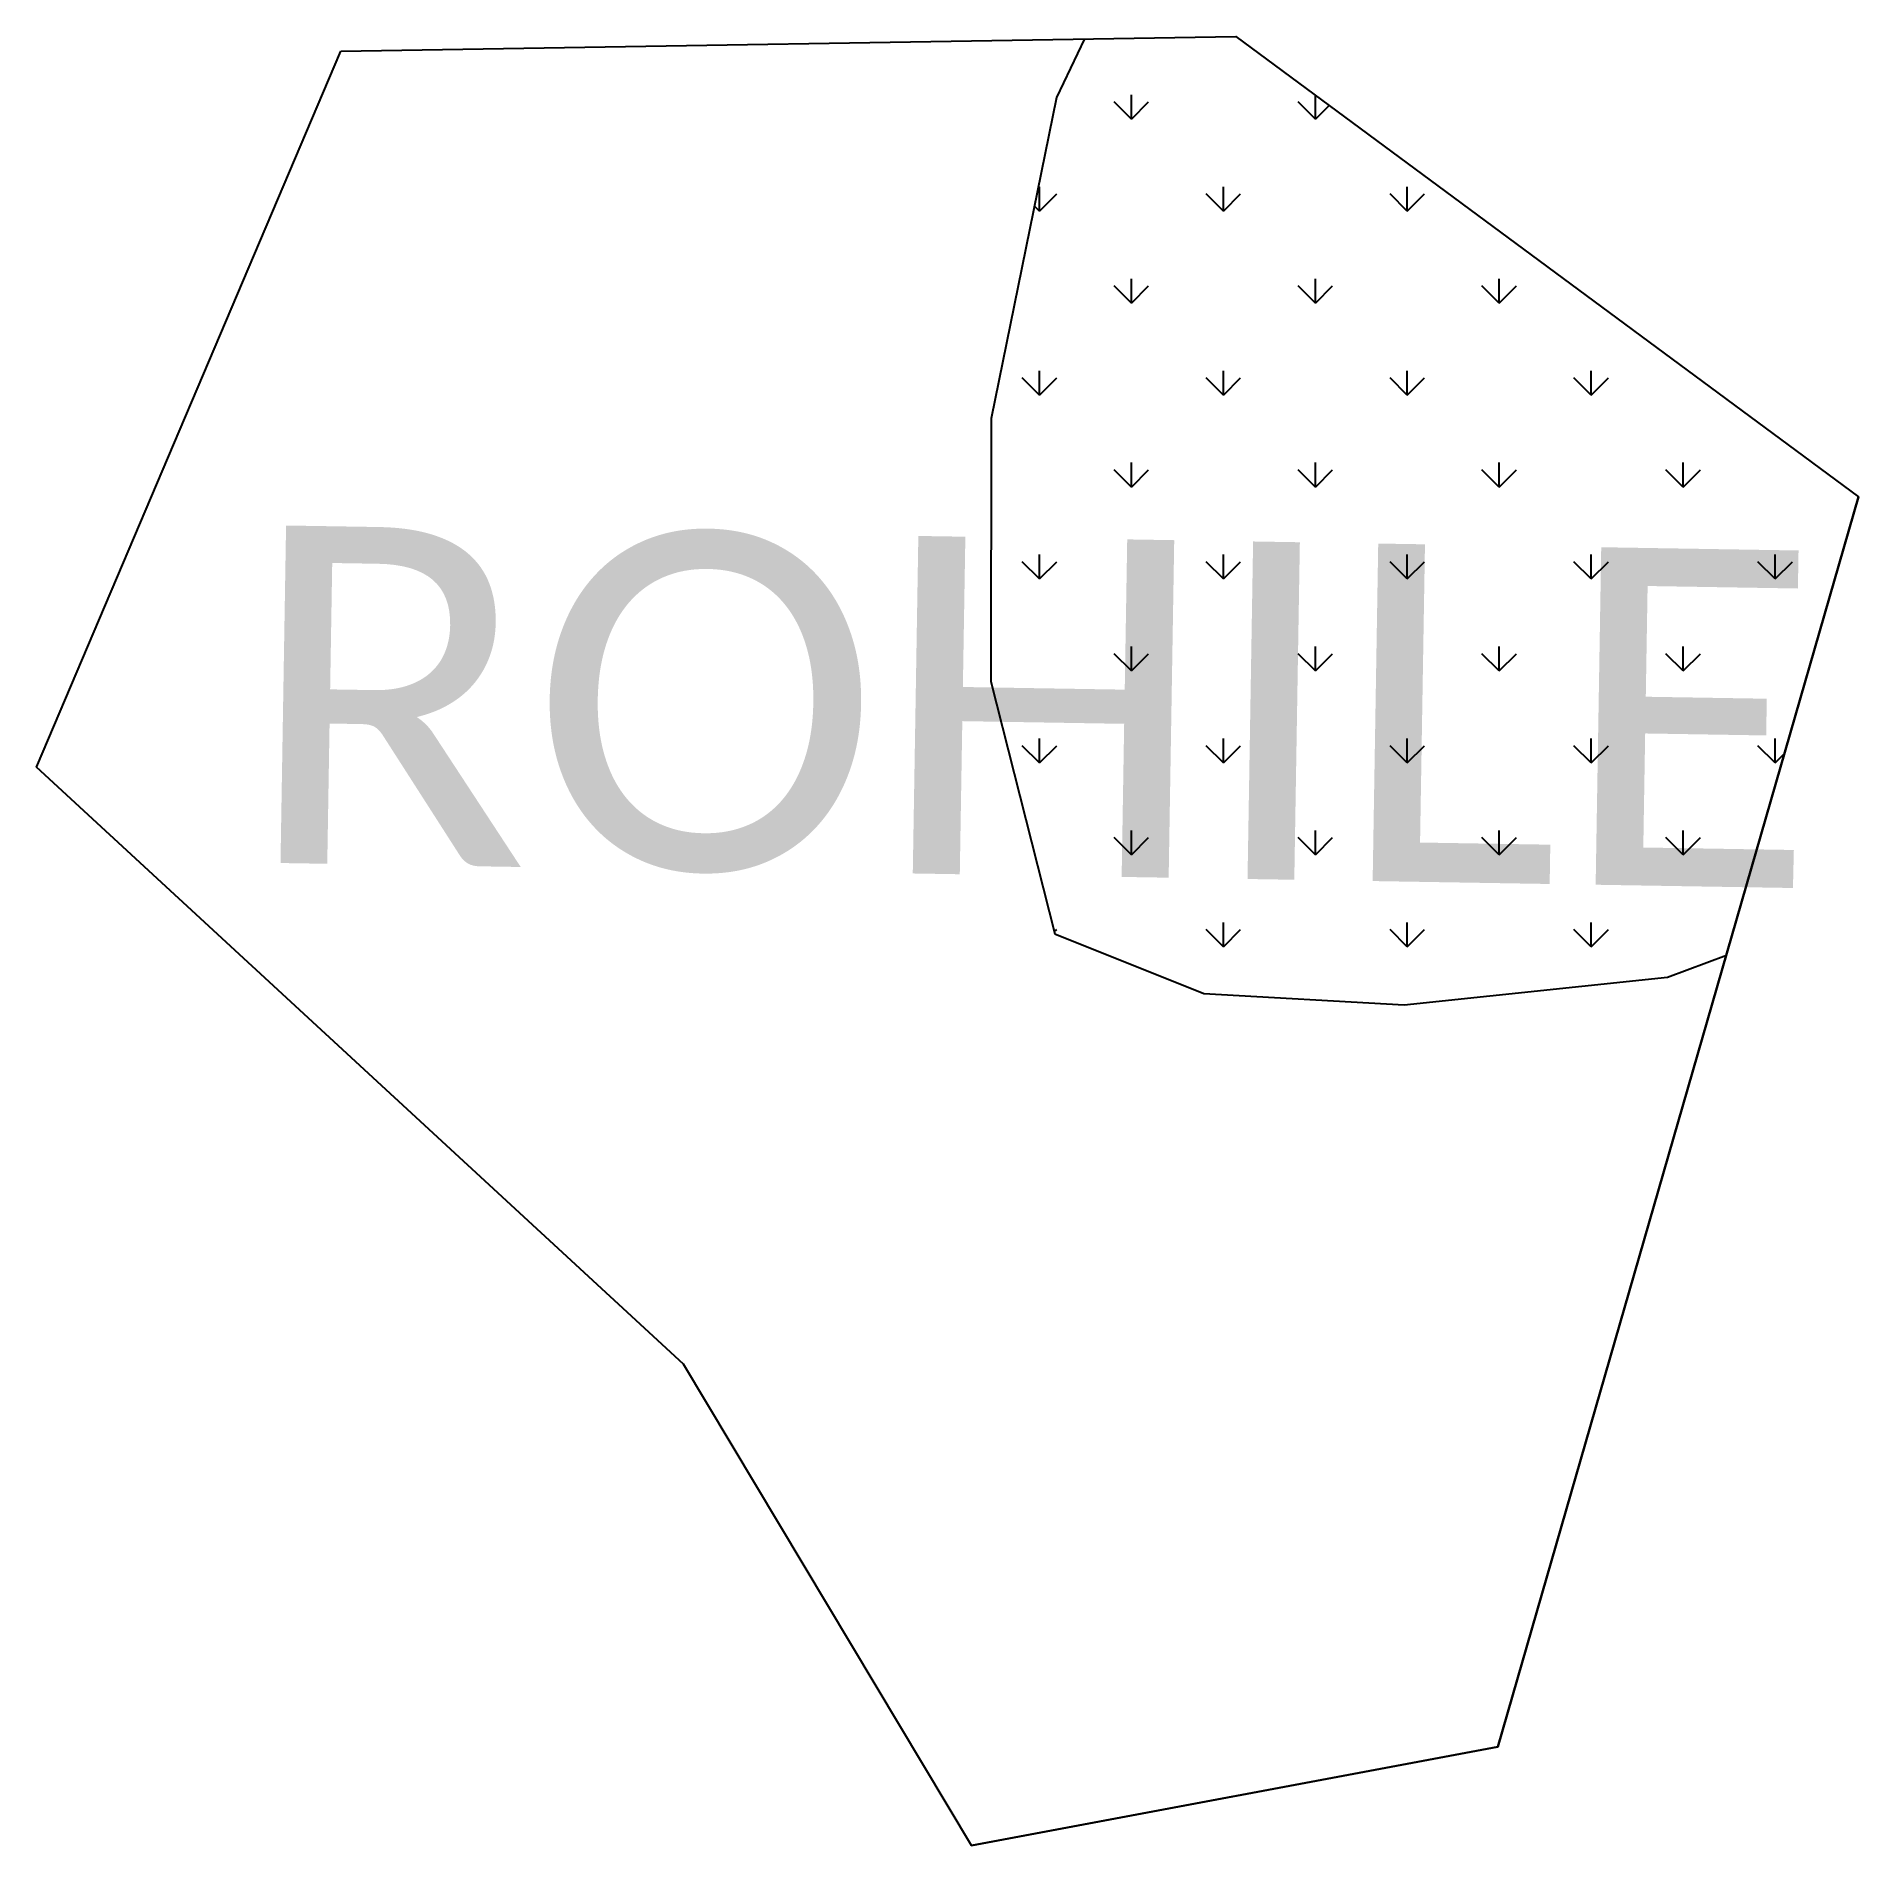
# Model space of a CAD drawing. Header units: feet. Extents: x 313129 to 313339, y 1915671 to 1915880.
import ezdxf

# ---------------------------------------------------------------- set-up
doc = ezdxf.new("R2010")
doc.units = ezdxf.units.FT
doc.header["$MEASUREMENT"] = 0
for name, color, linetype in [('MANGROOVES', 112, 'Continuous'), ('village', 250, 'Continuous'), ('VILLAGE NAME', 250, 'Continuous')]:
    doc.layers.add(name, color=color, linetype=linetype)
doc.styles.get("Standard").update_dxf_attribs({"font": 'arial.ttf'})

msp = doc.modelspace()

# ---------------------------------------------------------------- linework, layer by layer
at = {"color": 3}
msp.add_lwpolyline([(313164.19, 1915878.31), (313267.43, 1915880.02), (313339.24, 1915826.9), (313297.63, 1915682.74), (313236.93, 1915671.34), (313203.73, 1915726.87), (313129.1, 1915795.73), (313164.19, 1915878.31)], dxfattribs=at)
at = {"layer": 'MANGROOVES'}
for p, q in [((313249.98, 1915879.73), (313246.75, 1915872.99)), ((313246.75, 1915872.99), (313239.22, 1915835.97)), ((313239.22, 1915835.97), (313239.16, 1915805.61)), ((313239.16, 1915805.61), (313246.53, 1915776.52)), ((313246.53, 1915776.52), (313263.72, 1915769.61)), ((313317.22, 1915771.52), (313323.99, 1915774.06)), ((313263.72, 1915769.61), (313286.84, 1915768.31)), ((313286.84, 1915768.31), (313317.22, 1915771.52))]:
    msp.add_line(p, q, dxfattribs=at)
at = {"layer": 'MANGROOVES', "linetype": 'Continuous'}
for p, q in [((313255.38, 1915870.47), (313253.39, 1915872.46)), ((313255.38, 1915870.47), (313255.38, 1915873.28)), ((313255.38, 1915870.47), (313257.36, 1915872.46)), ((313276.59, 1915870.47), (313274.6, 1915872.46)), ((313276.59, 1915870.47), (313276.59, 1915873.25)), ((313276.59, 1915870.47), (313278.19, 1915872.07)), ((313244.77, 1915859.86), (313244.77, 1915862.68)), ((313265.98, 1915859.86), (313265.98, 1915862.68)), ((313287.19, 1915859.86), (313287.19, 1915862.68)), ((313244.77, 1915859.86), (313244.2, 1915860.43)), ((313244.77, 1915859.86), (313246.76, 1915861.85)), ((313265.98, 1915859.86), (313263.99, 1915861.85)), ((313265.98, 1915859.86), (313267.97, 1915861.85)), ((313287.19, 1915859.86), (313285.21, 1915861.85)), ((313287.19, 1915859.86), (313289.18, 1915861.85)), ((313255.38, 1915849.26), (313255.38, 1915852.07)), ((313276.59, 1915849.26), (313276.59, 1915852.07)), ((313297.8, 1915849.26), (313297.8, 1915852.07)), ((313255.38, 1915849.26), (313253.39, 1915851.24)), ((313255.38, 1915849.26), (313257.36, 1915851.24)), ((313276.59, 1915849.26), (313274.6, 1915851.24)), ((313276.59, 1915849.26), (313278.58, 1915851.24)), ((313297.8, 1915849.26), (313295.81, 1915851.24)), ((313297.8, 1915849.26), (313299.79, 1915851.24)), ((313244.77, 1915838.65), (313244.77, 1915841.46)), ((313265.98, 1915838.65), (313265.98, 1915841.46)), ((313287.19, 1915838.65), (313287.19, 1915841.46)), ((313308.41, 1915838.65), (313308.41, 1915841.46)), ((313244.77, 1915838.65), (313242.78, 1915840.64)), ((313244.77, 1915838.65), (313246.76, 1915840.64)), ((313265.98, 1915838.65), (313263.99, 1915840.64)), ((313265.98, 1915838.65), (313267.97, 1915840.64)), ((313287.19, 1915838.65), (313285.21, 1915840.64)), ((313287.19, 1915838.65), (313289.18, 1915840.64)), ((313308.41, 1915838.65), (313306.42, 1915840.64)), ((313308.41, 1915838.65), (313310.4, 1915840.64)), ((313255.38, 1915828.04), (313255.38, 1915830.86)), ((313276.59, 1915828.04), (313276.59, 1915830.86)), ((313297.8, 1915828.04), (313297.8, 1915830.86)), ((313319.01, 1915828.04), (313319.01, 1915830.86)), ((313255.38, 1915828.04), (313253.39, 1915830.03)), ((313255.38, 1915828.04), (313257.36, 1915830.03)), ((313276.59, 1915828.04), (313274.6, 1915830.03)), ((313276.59, 1915828.04), (313278.58, 1915830.03)), ((313297.8, 1915828.04), (313295.81, 1915830.03)), ((313297.8, 1915828.04), (313299.79, 1915830.03)), ((313319.01, 1915828.04), (313317.03, 1915830.03)), ((313319.01, 1915828.04), (313321, 1915830.03)), ((313244.77, 1915817.44), (313244.77, 1915820.25)), ((313265.98, 1915817.44), (313265.98, 1915820.25)), ((313287.19, 1915817.44), (313287.19, 1915820.25)), ((313308.41, 1915817.44), (313308.41, 1915820.25)), ((313329.62, 1915817.44), (313329.62, 1915820.25)), ((313244.77, 1915817.44), (313242.78, 1915819.42)), ((313244.77, 1915817.44), (313246.76, 1915819.42)), ((313265.98, 1915817.44), (313263.99, 1915819.42)), ((313265.98, 1915817.44), (313267.97, 1915819.42)), ((313287.19, 1915817.44), (313285.21, 1915819.42)), ((313287.19, 1915817.44), (313289.18, 1915819.42)), ((313308.41, 1915817.44), (313306.42, 1915819.42)), ((313308.41, 1915817.44), (313310.4, 1915819.42)), ((313329.62, 1915817.44), (313327.63, 1915819.42)), ((313329.62, 1915817.44), (313331.61, 1915819.42)), ((313255.38, 1915806.83), (313255.38, 1915809.64)), ((313276.59, 1915806.83), (313276.59, 1915809.64)), ((313297.8, 1915806.83), (313297.8, 1915809.64)), ((313319.01, 1915806.83), (313319.01, 1915809.64)), ((313255.38, 1915806.83), (313253.39, 1915808.82)), ((313255.38, 1915806.83), (313257.36, 1915808.82)), ((313276.59, 1915806.83), (313274.6, 1915808.82)), ((313276.59, 1915806.83), (313278.58, 1915808.82)), ((313297.8, 1915806.83), (313295.81, 1915808.82)), ((313297.8, 1915806.83), (313299.79, 1915808.82)), ((313319.01, 1915806.83), (313317.03, 1915808.82)), ((313319.01, 1915806.83), (313321, 1915808.82)), ((313244.77, 1915796.22), (313244.77, 1915799.04)), ((313265.98, 1915796.22), (313265.98, 1915799.04)), ((313287.19, 1915796.22), (313287.19, 1915799.04)), ((313308.41, 1915796.22), (313308.41, 1915799.04)), ((313329.62, 1915796.22), (313329.62, 1915799.04)), ((313244.77, 1915796.22), (313242.78, 1915798.21)), ((313244.77, 1915796.22), (313246.76, 1915798.21)), ((313265.98, 1915796.22), (313263.99, 1915798.21)), ((313265.98, 1915796.22), (313267.97, 1915798.21)), ((313287.19, 1915796.22), (313285.21, 1915798.21)), ((313287.19, 1915796.22), (313289.18, 1915798.21)), ((313308.41, 1915796.22), (313306.42, 1915798.21)), ((313308.41, 1915796.22), (313310.4, 1915798.21)), ((313329.62, 1915796.22), (313327.63, 1915798.21)), ((313329.62, 1915796.22), (313330.69, 1915797.29)), ((313255.38, 1915785.62), (313255.38, 1915788.43)), ((313276.59, 1915785.62), (313276.59, 1915788.43)), ((313297.8, 1915785.62), (313297.8, 1915788.43)), ((313319.01, 1915785.62), (313319.01, 1915788.43)), ((313255.38, 1915785.62), (313253.39, 1915787.6)), ((313255.38, 1915785.62), (313257.36, 1915787.6)), ((313276.59, 1915785.62), (313274.6, 1915787.6)), ((313276.59, 1915785.62), (313278.58, 1915787.6)), ((313297.8, 1915785.62), (313295.81, 1915787.6)), ((313297.8, 1915785.62), (313299.79, 1915787.6)), ((313319.01, 1915785.62), (313317.03, 1915787.6)), ((313319.01, 1915785.62), (313321, 1915787.6)), ((313246.48, 1915776.72), (313246.76, 1915777)), ((313265.98, 1915775.01), (313263.99, 1915777)), ((313265.98, 1915775.01), (313265.98, 1915777.82)), ((313265.98, 1915775.01), (313267.97, 1915777)), ((313287.19, 1915775.01), (313285.21, 1915777)), ((313287.19, 1915775.01), (313287.19, 1915777.82)), ((313287.19, 1915775.01), (313289.18, 1915777)), ((313308.41, 1915775.01), (313306.42, 1915777)), ((313308.41, 1915775.01), (313308.41, 1915777.82)), ((313308.41, 1915775.01), (313310.4, 1915777))]:
    msp.add_line(p, q, dxfattribs=at)
at = {"layer": 'village', "color": 3}
msp.add_polyline3d([(313236.93, 1915671.34, 0), (313297.63, 1915682.74, 0), (313339.24, 1915826.9, 0)], dxfattribs=at)

# ---------------------------------------------------------------- texts
at = {"layer": 'VILLAGE NAME', "insert": (313153.53, 1915823.68), "char_height": 38.939, "attachment_point": 1, "rotation": 359.0535}
msp.add_mtext_dynamic_manual_height_columns('{\\fCalibri|b0|i0|c0|p34;ROHILE}', width=70.0532, gutter_width=194.7, heights=[0], dxfattribs=at)

doc.saveas('drawing.dxf')
